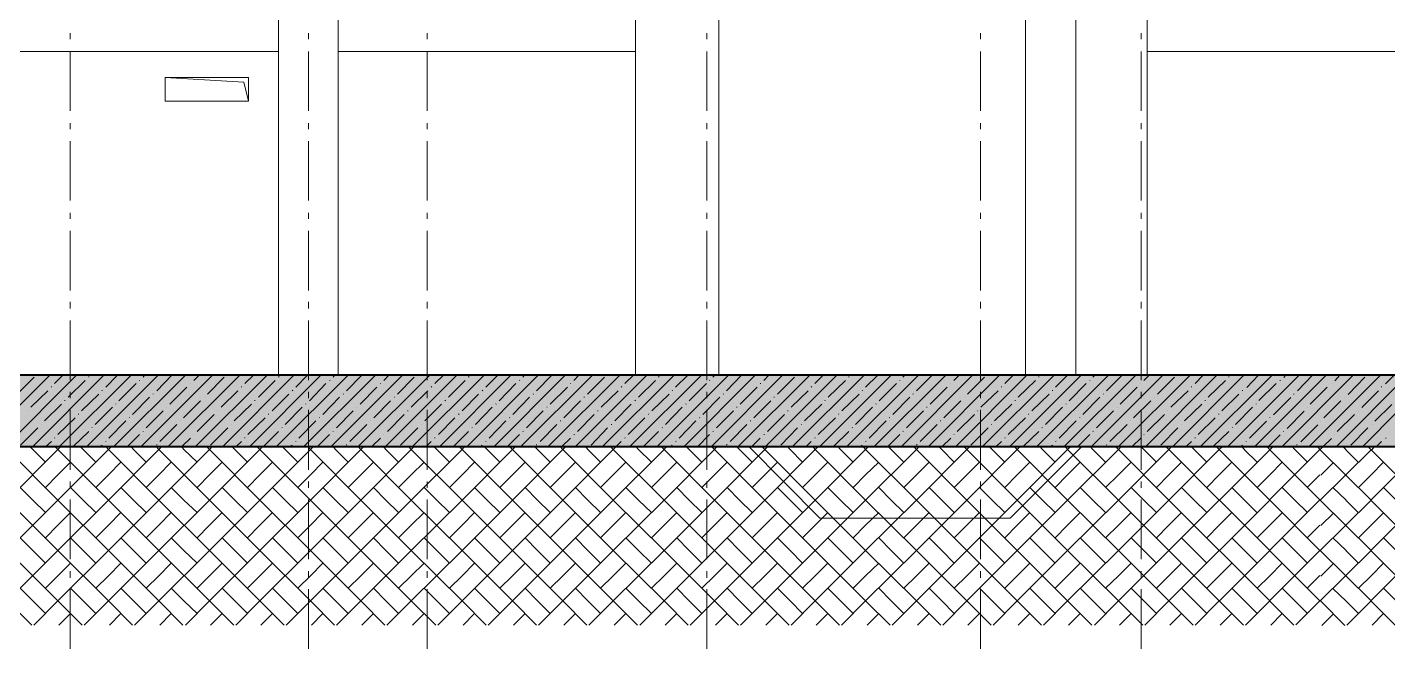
# Model space of a CAD drawing. Header units: millimetres. Extents: x -135211 to 49383, y -8033 to 228499.
# Drawn here: x -74508 to -63077, y 42859 to 48078 of the extents above; entities that cross this region are included whole.
import ezdxf

# ---------------------------------------------------------------- set-up
doc = ezdxf.new("R2010")
doc.units = ezdxf.units.MM
doc.layers.add('PDF _Геометрия', color=7, linetype='Continuous', true_color=0x1d1d1d)
doc.layers.add('PDF _Сплошная заливка', color=7, linetype='Continuous', true_color=0xffffff)

msp = doc.modelspace()

# ---------------------------------------------------------------- hatches: boundary and pattern name
at = {"layer": 'PDF _Сплошная заливка', "transparency": 33554559}
h = msp.add_hatch(color=256, dxfattribs=at)
h.paths.add_polyline_path([(-99774.8, 44556.2), (-99774.8, 45156.6), (-104045.4, 45156.6), (-104045.4, 44556.2)])
h.paths.add_polyline_path([(646.3, 44556.2), (646.3, 45156.6), (-26352.2, 45156.6), (-26352.2, 44556.2)])
h.paths.add_polyline_path([(-26398.8, 44556.2), (-26398.8, 45156.6), (-50899.8, 45156.6), (-50899.8, 44556.2)])
h.paths.add_polyline_path([(-50950.6, 44556.2), (-50950.6, 45156.6), (-98974.8, 45156.6), (-98974.8, 44556.2)])

# ---------------------------------------------------------------- linework, layer by layer
at = {"layer": 'PDF _Геометрия', "color": 7, "lineweight": 40}
for points in [[(-98975, 44556.3), (-50951, 44556.3), (-50951, 45157.5), (-50951, 48285.7), (-50951, 48526.9), (-50951, 53356.8), (-50951, 53593.9), (-77399.3, 53593.9)], [(-65293.5, 48284.3), (-51196.7, 48284.3), (-51196.7, 45155.9), (-77396.4, 45155.9)]]:
    msp.add_lwpolyline(points, dxfattribs=at)
at = {"layer": 'PDF _Геометрия', "color": 7, "lineweight": 9}
for points in [[(-77398.8, 47633.6), (-77398.8, 48285.5), (-77398.8, 45157.3), (-72395.3, 45157.3), (-72395.3, 47515.1)], [(-71895.8, 48285.5), (-71895.8, 45157.3), (-72395.3, 45157.3), (-72395.3, 48285.5)], [(-69398.3, 48285.5), (-69398.3, 45157.3)], [(-68098.8, 48285.5), (-68695.6, 48285.5), (-68695.6, 45157.3)], [(-66121.9, 45157.3), (-65698.6, 45157.3), (-65097.5, 45157.3), (-65097.5, 48285.5), (-65097.5, 47874.9)], [(-65698.6, 45157.3), (-65698.6, 48285.5), (-66121.9, 48285.5)], [(-74147.8, 47976.5), (-74147.8, 48027.3)], [(-72145.6, 47976.5), (-72145.6, 48027.3)], [(-71146.6, 47976.5), (-71146.6, 48027.3)], [(-68797.2, 47976.5), (-68797.2, 48027.3)], [(-66498.7, 47976.5), (-66498.7, 48027.3)], [(-65148.3, 47976.5), (-65148.3, 48027.3)], [(-72395.3, 47874.9), (-77398.8, 47874.9)], [(-74147.8, 47375.4), (-74147.8, 47874.9)], [(-72145.6, 47375.4), (-72145.6, 47874.9)], [(-71146.6, 47375.4), (-71146.6, 47874.9)], [(-68797.2, 47375.4), (-68797.2, 47874.9)], [(-66498.7, 47375.4), (-66498.7, 47874.9)], [(-65148.3, 47375.4), (-65148.3, 47874.9)], [(-65094.9, 45156.1), (-62445, 45156.1), (-62445, 47873.9), (-65094.9, 47873.9)], [(-72649.3, 47455.8), (-72687.4, 47616.7), (-73347.8, 47654.8)], [(-74147.8, 47223), (-74147.8, 47273.8)], [(-72145.6, 47223), (-72145.6, 47273.8)], [(-71146.6, 47223), (-71146.6, 47273.8)], [(-68797.2, 47223), (-68797.2, 47273.8)], [(-66498.7, 47223), (-66498.7, 47273.8)], [(-65148.3, 47223), (-65148.3, 47273.8)], [(-74147.8, 46621.9), (-74147.8, 47121.4)], [(-72145.6, 46621.9), (-72145.6, 47121.4)], [(-71146.6, 46621.9), (-71146.6, 47121.4)], [(-68797.2, 46621.9), (-68797.2, 47121.4)], [(-66498.7, 46621.9), (-66498.7, 47121.4)], [(-65148.3, 46621.9), (-65148.3, 47121.4)], [(-74147.8, 46469.5), (-74147.8, 46520.3)], [(-72145.6, 46469.5), (-72145.6, 46520.3)], [(-71146.6, 46469.5), (-71146.6, 46520.3)], [(-68797.2, 46469.5), (-68797.2, 46520.3)], [(-66498.7, 46469.5), (-66498.7, 46520.3)], [(-65148.3, 46469.5), (-65148.3, 46520.3)], [(-74147.8, 45868.4), (-74147.8, 46367.9)], [(-72145.6, 45868.4), (-72145.6, 46367.9)], [(-71146.6, 45868.4), (-71146.6, 46367.9)], [(-68797.2, 45868.4), (-68797.2, 46367.9)], [(-66498.7, 45868.4), (-66498.7, 46367.9)], [(-65148.3, 45868.4), (-65148.3, 46367.9)], [(-74147.8, 45716), (-74147.8, 45771.1)], [(-72145.6, 45716), (-72145.6, 45771.1)], [(-71146.6, 45716), (-71146.6, 45771.1)], [(-68797.2, 45716), (-68797.2, 45771.1)], [(-66498.7, 45716), (-66498.7, 45771.1)], [(-65148.3, 45716), (-65148.3, 45771.1)], [(-74147.8, 45114.9), (-74147.8, 45614.5)], [(-72145.6, 45114.9), (-72145.6, 45614.5)], [(-71146.6, 45114.9), (-71146.6, 45614.5)], [(-68797.2, 45114.9), (-68797.2, 45614.5)], [(-66498.7, 45114.9), (-66498.7, 45614.5)], [(-65148.3, 45114.9), (-65148.3, 45614.5)], [(251.1, 45156.7), (640.3, 45156.7), (640.3, 44555.6), (-97975.2, 44555.6)], [(-74147.8, 44962.6), (-74147.8, 45017.6)], [(-72145.6, 44962.6), (-72145.6, 45017.6)], [(-71146.6, 44962.6), (-71146.6, 45017.6)], [(-68797.2, 44962.6), (-68797.2, 45017.6)], [(-66498.7, 44962.6), (-66498.7, 45017.6)], [(-65148.3, 44962.6), (-65148.3, 45017.6)], [(-74147.8, 44361.5), (-74147.8, 44865.2)], [(-72145.6, 44361.5), (-72145.6, 44865.2)], [(-71146.6, 44361.5), (-71146.6, 44865.2)], [(-68797.2, 44361.5), (-68797.2, 44865.2)], [(-66498.7, 44361.5), (-66498.7, 44865.2)], [(-65148.3, 44361.5), (-65148.3, 44865.2)], [(-74147.8, 44209.1), (-74147.8, 44264.1)], [(-72145.6, 44209.1), (-72145.6, 44264.1)], [(-71146.6, 44209.1), (-71146.6, 44264.1)], [(-68797.2, 44209.1), (-68797.2, 44264.1)], [(-66498.7, 44209.1), (-66498.7, 44264.1)], [(-65148.3, 44209.1), (-65148.3, 44264.1)], [(-74147.8, 43612.2), (-74147.8, 44111.7)], [(-72145.6, 43612.2), (-72145.6, 44111.7)], [(-71146.6, 43612.2), (-71146.6, 44111.7)], [(-68797.2, 43612.2), (-68797.2, 44111.7)], [(-66498.7, 43612.2), (-66498.7, 44111.7)], [(-65148.3, 43612.2), (-65148.3, 44111.7)], [(-74147.8, 43455.6), (-74147.8, 43510.6)], [(-72145.6, 43455.6), (-72145.6, 43510.6)], [(-71146.6, 43455.6), (-71146.6, 43510.6)], [(-68797.2, 43455.6), (-68797.2, 43510.6)], [(-66498.7, 43455.6), (-66498.7, 43510.6)], [(-65148.3, 43455.6), (-65148.3, 43510.6)], [(-74147.8, 42858.7), (-74147.8, 43358.2)], [(-72145.6, 42858.7), (-72145.6, 43358.2)], [(-71146.6, 42858.7), (-71146.6, 43358.2)], [(-68797.2, 42858.7), (-68797.2, 43358.2)], [(-66498.7, 42858.7), (-66498.7, 43358.2)], [(-65148.3, 42858.7), (-65148.3, 43358.2)]]:
    msp.add_lwpolyline(points, dxfattribs=at)
for points in [[(-77398.8, 47874.9), (-72395.3, 47874.9), (-72395.3, 48285.5), (-77398.8, 48285.5)], [(-71895.8, 47874.9), (-69398.3, 47874.9), (-69398.3, 48285.5), (-71895.8, 48285.5)], [(-68695.6, 45157.3), (-66121.9, 45157.3), (-66121.9, 48285.5), (-68695.6, 48285.5)], [(-71895.8, 45157.3), (-69398.3, 45157.3), (-69398.3, 47874.9), (-71895.8, 47874.9)], [(-73347.8, 47455.8), (-73347.8, 47654.8), (-72649.3, 47654.8), (-72649.3, 47455.8)], [(-73347.8, 47654.8), (-73347.8, 47455.8), (-72649.3, 47455.8), (-72649.3, 47654.8)], [(-67849, 43955.1), (-68445.9, 44556.2), (-65647.8, 44556.2), (-66248.9, 43955.1)]]:
    msp.add_lwpolyline(points, close=True, dxfattribs=at)
at = {"layer": 'PDF _Геометрия', "lineweight": 9}
for points in [[(-74918.3, 44556.2), (-74317.2, 45157.3)], [(-74689.7, 44556.2), (-74092.8, 45157.3)], [(-74461.1, 44556.2), (-73864.2, 45157.3)], [(-74279.1, 45085.3), (-74207.1, 45157.3)], [(-74236.7, 44556.2), (-73635.6, 45157.3)], [(-74008.1, 44556.2), (-73407.1, 45157.3)], [(-73847.3, 45055.7), (-73749.9, 45157.3)], [(-73779.6, 44556.2), (-73178.5, 45157.3)], [(-73551, 44556.2), (-72949.9, 45157.3)], [(-73534, 45140.3), (-73521.3, 45157.3)], [(-73419.8, 45026.1), (-73292.8, 45157.3)], [(-73322.4, 44556.2), (-72721.3, 45157.3)], [(-73106.5, 45110.7), (-73064.2, 45157.3)], [(-73093.8, 44556.2), (-72492.7, 45157.3)], [(-72865.2, 44556.2), (-72268.4, 45157.3)], [(-72679, 45085.3), (-72607, 45157.3)], [(-72636.6, 44556.2), (-72039.8, 45157.3)], [(-72412.3, 44556.2), (-71811.2, 45157.3)], [(-72251.4, 45055.7), (-72154.1, 45157.3)], [(-72183.7, 44556.2), (-71582.6, 45157.3)], [(-71955.1, 44556.2), (-71354, 45157.3)], [(-71938.2, 45140.3), (-71925.5, 45157.3)], [(-71823.9, 45026.1), (-71696.9, 45157.3)], [(-71726.5, 44556.2), (-71125.4, 45157.3)], [(-71510.6, 45110.7), (-71468.3, 45157.3)], [(-71497.9, 44556.2), (-70896.8, 45157.3)], [(-71269.4, 44556.2), (-70668.3, 45157.3)], [(-71083.1, 45085.3), (-71011.1, 45157.3)], [(-71040.8, 44556.2), (-70443.9, 45157.3)], [(-70812.2, 44556.2), (-70215.3, 45157.3)], [(-70655.6, 45055.7), (-70554, 45157.3)], [(-70583.6, 44556.2), (-69986.7, 45157.3)], [(-70359.2, 44556.2), (-69758.1, 45157.3)], [(-70342.3, 45140.3), (-70329.6, 45157.3)], [(-70228, 45026.1), (-70101, 45157.3)], [(-70130.7, 44556.2), (-69529.6, 45157.3)], [(-69914.8, 45110.7), (-69872.4, 45157.3)], [(-69902.1, 44556.2), (-69301, 45157.3)], [(-69673.5, 44556.2), (-69072.4, 45157.3)], [(-69487.2, 45085.3), (-69415.3, 45157.3)], [(-69444.9, 44556.2), (-68843.8, 45157.3)], [(-69216.3, 44556.2), (-68615.2, 45157.3)], [(-69059.7, 45055.7), (-68958.1, 45157.3)], [(-68987.7, 44556.2), (-68390.9, 45157.3)], [(-68759.1, 44556.2), (-68162.3, 45157.3)], [(-68746.4, 45140.3), (-68729.5, 45157.3)], [(-68632.1, 45026.1), (-68505.2, 45157.3)], [(-68534.8, 44556.2), (-67933.7, 45157.3)], [(-68318.9, 45110.7), (-68276.6, 45157.3)], [(-68306.2, 44556.2), (-67705.1, 45157.3)], [(-68077.6, 44556.2), (-67476.5, 45157.3)], [(-67891.4, 45085.3), (-67819.4, 45157.3)], [(-67849, 44556.2), (-67247.9, 45157.3)], [(-67620.4, 44556.2), (-67019.4, 45157.3)], [(-67463.8, 45055.7), (-67362.2, 45157.3)], [(-67391.9, 44556.2), (-66790.8, 45157.3)], [(-67163.3, 44556.2), (-66566.4, 45157.3)], [(-67150.6, 45140.3), (-67133.6, 45157.3)], [(-67036.3, 45026.1), (-66905.1, 45157.3)], [(-66934.7, 44556.2), (-66337.8, 45157.3)], [(-66723, 45110.7), (-66676.5, 45157.3)], [(-66706.1, 44556.2), (-66109.2, 45157.3)], [(-66481.8, 44556.2), (-65880.7, 45157.3)], [(-66295.5, 45085.3), (-66223.5, 45157.3)], [(-66253.2, 44556.2), (-65652.1, 45157.3)], [(-66024.6, 44556.2), (-65423.5, 45157.3)], [(-65868, 45055.7), (-65766.4, 45157.3)], [(-65796, 44556.2), (-65194.9, 45157.3)], [(-65567.4, 44556.2), (-64966.3, 45157.3)], [(-65554.7, 45140.3), (-65537.8, 45157.3)], [(-65440.4, 45026.1), (-65309.2, 45157.3)], [(-65338.8, 44556.2), (-64737.7, 45157.3)], [(-65127.2, 45110.7), (-65080.6, 45157.3)], [(-65110.2, 44556.2), (-64513.4, 45157.3)], [(-64881.7, 44556.2), (-64284.8, 45157.3)], [(-64695.4, 45085.3), (-64627.7, 45157.3)], [(-64651.9, 44553.7), (-64050.7, 45154.8)], [(-64423.6, 44553.9), (-63822.5, 45155)], [(-64262.1, 45053.1), (-64164.7, 45154.7)], [(-64195.7, 44554.1), (-63594.4, 45155.2)], [(-63967.4, 44554.3), (-63366.3, 45155.4)], [(-63949.3, 45138), (-63936.6, 45154.9)], [(-63835.5, 45023.9), (-63708.5, 45155.1)], [(-63739.1, 44554.5), (-63138.2, 45155.6)], [(-63522.7, 45108.8), (-63480.3, 45155.3)], [(-63511.2, 44554.7), (-62910, 45155.9)], [(-63287.7, 44557), (-62690.7, 45158)], [(-63096, 45083.8), (-63024.1, 45155.8)], [(-74592.3, 44996.4), (-74448.4, 45140.3)], [(-74304.5, 45055.7), (-74304.5, 45059.9)], [(-74164.8, 44971), (-74020.8, 45110.7)], [(-73991.2, 45140.3), (-73991.2, 45144.6)], [(-73737.2, 44941.4), (-73593.3, 45085.3)], [(-73563.7, 45110.7), (-73563.7, 45114.9)], [(-73309.7, 44911.8), (-73165.8, 45055.7)], [(-73136.1, 45085.3), (-73136.1, 45085.3)], [(-72992.2, 44996.4), (-72852.5, 45140.3)], [(-72708.6, 45055.7), (-72708.6, 45059.9)], [(-72564.7, 44971), (-72425, 45110.7)], [(-72395.3, 45140.3), (-72391.1, 45144.6)], [(-72137.1, 44941.4), (-71997.4, 45085.3)], [(-71967.8, 45110.7), (-71963.6, 45114.9)], [(-71709.6, 44911.8), (-71569.9, 45055.7)], [(-71540.3, 45085.3), (-71536, 45085.3)], [(-71396.3, 44996.4), (-71256.7, 45140.3)], [(-71112.7, 45055.7), (-71108.5, 45059.9)], [(-70968.8, 44971), (-70829.1, 45110.7)], [(-70799.5, 45140.3), (-70795.2, 45144.6)], [(-70541.3, 44941.4), (-70401.6, 45085.3)], [(-70371.9, 45110.7), (-70367.7, 45114.9)], [(-70113.7, 44911.8), (-69969.8, 45055.7)], [(-69944.4, 45085.3), (-69940.2, 45085.3)], [(-69800.5, 44996.4), (-69656.6, 45140.3)], [(-69516.9, 45055.7), (-69512.6, 45059.9)], [(-69372.9, 44971), (-69229, 45110.7)], [(-69203.6, 45140.3), (-69199.4, 45144.6)], [(-68945.4, 44941.4), (-68801.5, 45085.3)], [(-68776.1, 45110.7), (-68771.8, 45114.9)], [(-68517.9, 44911.8), (-68373.9, 45055.7)], [(-68348.5, 45085.3), (-68344.3, 45085.3)], [(-68204.6, 44996.4), (-68060.7, 45140.3)], [(-67921, 45055.7), (-67916.8, 45059.9)], [(-67777.1, 44971), (-67633.1, 45110.7)], [(-67603.5, 45140.3), (-67603.5, 45144.6)], [(-67349.5, 44941.4), (-67205.6, 45085.3)], [(-67176, 45110.7), (-67176, 45114.9)], [(-66922, 44911.8), (-66778.1, 45055.7)], [(-66748.4, 45085.3), (-66748.4, 45085.3)], [(-66608.7, 44996.4), (-66464.8, 45140.3)], [(-66320.9, 45055.7), (-66320.9, 45059.9)], [(-66181.2, 44971), (-66037.3, 45110.7)], [(-66007.6, 45140.3), (-66007.6, 45144.6)], [(-65753.7, 44941.4), (-65609.7, 45085.3)], [(-65580.1, 45110.7), (-65580.1, 45114.9)], [(-65326.1, 44911.8), (-65182.2, 45055.7)], [(-65152.6, 45085.3), (-65152.6, 45085.3)], [(-65012.9, 44996.4), (-64869, 45140.3)], [(-64725, 45055.7), (-64725, 45059.9)], [(-64585.3, 44971), (-64441.4, 45110.7)], [(-64411.8, 45140.3), (-64411.8, 45144.6)], [(-64159.5, 44942.2), (-64015.6, 45086.1)], [(-63980.5, 45109.1), (-63980.5, 45113.3)], [(-63729.6, 44911.4), (-63585.6, 45055.4)], [(-63550.5, 45082.6), (-63550.5, 45082.6)], [(-63409.6, 44995), (-63269.8, 45138.9)], [(-63129.4, 45055.8), (-63129.4, 45060)], [(-74478, 44886.4), (-74334.1, 45026.1)], [(-74190.2, 44941.4), (-74190.2, 44945.6)], [(-74050.5, 44856.7), (-73906.6, 44996.4)], [(-73876.9, 45026.1), (-73876.9, 45030.3)], [(-73622.9, 44827.1), (-73479, 44971)], [(-73449.4, 44996.4), (-73449.4, 45000.7)], [(-73195.4, 44797.5), (-73051.5, 44941.4)], [(-73021.8, 44971), (-73021.8, 44971)], [(-72877.9, 44886.4), (-72738.2, 45026.1)], [(-72594.3, 44941.4), (-72594.3, 44945.6)], [(-72450.4, 44856.7), (-72310.7, 44996.4)], [(-72281.1, 45026.1), (-72276.8, 45030.3)], [(-72022.8, 44827.1), (-71883.1, 44971)], [(-71853.5, 44996.4), (-71849.3, 45000.7)], [(-71595.3, 44797.5), (-71455.6, 44941.4)], [(-71426, 44971), (-71421.7, 44971)], [(-71282.1, 44886.4), (-71142.4, 45026.1)], [(-70998.4, 44941.4), (-70994.2, 44945.6)], [(-70854.5, 44856.7), (-70714.8, 44996.4)], [(-70685.2, 45026.1), (-70681, 45030.3)], [(-70427, 44827.1), (-70287.3, 44971)], [(-70257.6, 44996.4), (-70253.4, 45000.7)], [(-69999.4, 44797.5), (-69859.7, 44941.4)], [(-69830.1, 44971), (-69825.9, 44971)], [(-69686.2, 44886.4), (-69542.3, 45026.1)], [(-69402.6, 44941.4), (-69398.3, 44945.6)], [(-69258.6, 44856.7), (-69114.7, 44996.4)], [(-69089.3, 45026.1), (-69085.1, 45030.3)], [(-68831.1, 44827.1), (-68687.2, 44971)], [(-68661.8, 44996.4), (-68657.5, 45000.7)], [(-68403.6, 44797.5), (-68259.6, 44941.4)], [(-68234.2, 44971), (-68230, 44971)], [(-68090.3, 44886.4), (-67946.4, 45026.1)], [(-67806.7, 44941.4), (-67802.5, 44945.6)], [(-67662.8, 44856.7), (-67518.9, 44996.4)], [(-67493.5, 45026.1), (-67489.2, 45030.3)], [(-67235.2, 44827.1), (-67091.3, 44971)], [(-67065.9, 44996.4), (-67061.7, 45000.7)], [(-66807.7, 44797.5), (-66663.8, 44941.4)], [(-66634.1, 44971), (-66634.1, 44971)], [(-66494.4, 44886.4), (-66350.5, 45026.1)], [(-66206.6, 44941.4), (-66206.6, 44945.6)], [(-66066.9, 44856.7), (-65923, 44996.4)], [(-65893.4, 45026.1), (-65893.4, 45030.3)], [(-65639.4, 44827.1), (-65495.4, 44971)], [(-65465.8, 44996.4), (-65465.8, 45000.7)], [(-65211.8, 44797.5), (-65067.9, 44941.4)], [(-65038.3, 44971), (-65038.3, 44971)], [(-64898.6, 44886.4), (-64754.7, 45026.1)], [(-64610.7, 44941.4), (-64610.7, 44945.6)], [(-64471, 44856.7), (-64327.1, 44996.4)], [(-64297.5, 45026.1), (-64297.5, 45030.3)], [(-64036.5, 44824), (-63892.7, 44967.9)], [(-63866.4, 44994.8), (-63866.4, 44999.1)], [(-63615.3, 44797.3), (-63471.6, 44941.2)], [(-63436.5, 44968.4), (-63436.5, 44968.4)], [(-63295.4, 44885), (-63155.7, 45024.7)], [(-74503.4, 44856.7), (-74503.4, 44856.7)], [(-74363.7, 44772.1), (-74219.8, 44911.8)], [(-74075.9, 44827.1), (-74075.9, 44831.3)], [(-73936.2, 44742.4), (-73792.3, 44886.4)], [(-73762.6, 44911.8), (-73762.6, 44916)], [(-73508.6, 44712.8), (-73364.7, 44856.7)], [(-73335.1, 44886.4), (-73335.1, 44886.4)], [(-73081.1, 44683.2), (-72937.2, 44827.1)], [(-72907.6, 44856.7), (-72907.6, 44856.7)], [(-72767.9, 44772.1), (-72623.9, 44911.8)], [(-72480, 44827.1), (-72480, 44831.3)], [(-72340.3, 44742.4), (-72196.4, 44886.4)], [(-72166.8, 44911.8), (-72166.8, 44916)], [(-71908.5, 44712.8), (-71768.9, 44856.7)], [(-71739.2, 44886.4), (-71739.2, 44886.4)], [(-71481, 44683.2), (-71341.3, 44827.1)], [(-71311.7, 44856.7), (-71307.5, 44856.7)], [(-71167.8, 44772.1), (-71028.1, 44911.8)], [(-70884.1, 44827.1), (-70879.9, 44831.3)], [(-70740.2, 44742.4), (-70600.5, 44886.4)], [(-70570.9, 44911.8), (-70566.7, 44916)], [(-70312.7, 44712.8), (-70173, 44856.7)], [(-70143.4, 44886.4), (-70139.1, 44886.4)], [(-69885.1, 44683.2), (-69745.4, 44827.1)], [(-69715.8, 44856.7), (-69711.6, 44856.7)], [(-69571.9, 44772.1), (-69432.2, 44911.8)], [(-69288.3, 44827.1), (-69284, 44831.3)], [(-69144.4, 44742.4), (-69004.7, 44886.4)], [(-68975, 44911.8), (-68970.8, 44916)], [(-68716.8, 44712.8), (-68572.9, 44856.7)], [(-68547.5, 44886.4), (-68543.3, 44886.4)], [(-68289.3, 44683.2), (-68145.3, 44827.1)], [(-68119.9, 44856.7), (-68115.7, 44856.7)], [(-67976, 44772.1), (-67832.1, 44911.8)], [(-67692.4, 44827.1), (-67688.2, 44831.3)], [(-67548.5, 44742.4), (-67404.6, 44886.4)], [(-67379.2, 44911.8), (-67374.9, 44916)], [(-67120.9, 44712.8), (-66977, 44856.7)], [(-66951.6, 44886.4), (-66947.4, 44886.4)], [(-66693.4, 44683.2), (-66549.5, 44827.1)], [(-66524.1, 44856.7), (-66519.8, 44856.7)], [(-66380.2, 44772.1), (-66236.2, 44911.8)], [(-66096.5, 44827.1), (-66092.3, 44831.3)], [(-65952.6, 44742.4), (-65808.7, 44886.4)], [(-65779.1, 44911.8), (-65779.1, 44916)], [(-65525.1, 44712.8), (-65381.2, 44856.7)], [(-65351.5, 44886.4), (-65351.5, 44886.4)], [(-65097.5, 44683.2), (-64953.6, 44827.1)], [(-64924, 44856.7), (-64924, 44856.7)], [(-64784.3, 44772.1), (-64640.4, 44911.8)], [(-64496.4, 44827.1), (-64496.4, 44831.3)], [(-64356.7, 44742.4), (-64212.8, 44886.4)], [(-64182.3, 44911.4), (-64182.3, 44915.6)], [(-63922.6, 44709.8), (-63778.7, 44853.8)], [(-63752.3, 44884.9), (-63752.3, 44884.9)], [(-63501.5, 44683.1), (-63357.5, 44827)], [(-63322.4, 44854.2), (-63322.4, 44854.2)], [(-63185.4, 44770.8), (-63041.6, 44910.5)], [(-74562.7, 44568.9), (-74418.8, 44712.8)], [(-74389.1, 44742.4), (-74389.1, 44742.4)], [(-74249.4, 44657.8), (-74105.5, 44797.5)], [(-73961.6, 44712.8), (-73961.6, 44717)], [(-73821.9, 44628.1), (-73678, 44772.1)], [(-73648.3, 44797.5), (-73648.3, 44801.7)], [(-73394.4, 44598.5), (-73250.4, 44742.4)], [(-73220.8, 44772.1), (-73220.8, 44772.1)], [(-72966.8, 44568.9), (-72822.9, 44712.8)], [(-72793.3, 44742.4), (-72793.3, 44742.4)], [(-72653.6, 44657.8), (-72509.6, 44797.5)], [(-72365.7, 44712.8), (-72365.7, 44717)], [(-72226, 44628.1), (-72082.1, 44772.1)], [(-72052.5, 44797.5), (-72052.5, 44801.7)], [(-71798.5, 44598.5), (-71654.6, 44742.4)], [(-71624.9, 44772.1), (-71624.9, 44772.1)], [(-71370.9, 44568.9), (-71227, 44712.8)], [(-71197.4, 44742.4), (-71197.4, 44742.4)], [(-71053.5, 44657.8), (-70913.8, 44797.5)], [(-70769.9, 44712.8), (-70769.9, 44717)], [(-70625.9, 44628.1), (-70486.2, 44772.1)], [(-70456.6, 44797.5), (-70452.4, 44801.7)], [(-70198.4, 44598.5), (-70058.7, 44742.4)], [(-70029.1, 44772.1), (-70024.8, 44772.1)], [(-69770.8, 44568.9), (-69631.2, 44712.8)], [(-69601.5, 44742.4), (-69597.3, 44742.4)], [(-69457.6, 44657.8), (-69317.9, 44797.5)], [(-69174, 44712.8), (-69169.7, 44717)], [(-69030.1, 44628.1), (-68890.4, 44772.1)], [(-68860.7, 44797.5), (-68856.5, 44801.7)], [(-68602.5, 44598.5), (-68462.8, 44742.4)], [(-68433.2, 44772.1), (-68429, 44772.1)], [(-68175, 44568.9), (-68035.3, 44712.8)], [(-68005.7, 44742.4), (-68001.4, 44742.4)], [(-67861.7, 44657.8), (-67717.8, 44797.5)], [(-67578.1, 44712.8), (-67573.9, 44717)], [(-67434.2, 44628.1), (-67290.3, 44772.1)], [(-67264.9, 44797.5), (-67260.6, 44801.7)], [(-67006.7, 44598.5), (-66862.7, 44742.4)], [(-66837.3, 44772.1), (-66833.1, 44772.1)], [(-66579.1, 44568.9), (-66435.2, 44712.8)], [(-66409.8, 44742.4), (-66405.6, 44742.4)], [(-66265.9, 44657.8), (-66121.9, 44797.5)], [(-65982.2, 44712.8), (-65978, 44717)], [(-65838.3, 44628.1), (-65694.4, 44772.1)], [(-65664.8, 44797.5), (-65664.8, 44801.7)], [(-65410.8, 44598.5), (-65266.9, 44742.4)], [(-65237.2, 44772.1), (-65237.2, 44772.1)], [(-64983.2, 44568.9), (-64839.3, 44712.8)], [(-64809.7, 44742.4), (-64809.7, 44742.4)], [(-64670, 44657.8), (-64526.1, 44797.5)], [(-64382.1, 44712.8), (-64382.1, 44717)], [(-64238.3, 44626.3), (-64094.5, 44770.3)], [(-64068.2, 44797.2), (-64068.2, 44801.4)], [(-63808.4, 44595.6), (-63664.6, 44739.6)], [(-63638.3, 44770.7), (-63638.3, 44770.7)], [(-63387.2, 44568.9), (-63243.4, 44712.8)], [(-63208.4, 44740), (-63208.4, 44740)], [(-74351, 44556.2), (-74304.5, 44598.5)], [(-74279.1, 44628.1), (-74274.8, 44632.4)], [(-74122.4, 44556.2), (-73991.2, 44683.2)], [(-73847.3, 44598.5), (-73847.3, 44602.7)], [(-73665.3, 44556.2), (-73563.7, 44657.8)], [(-73534, 44683.2), (-73534, 44687.4)], [(-73208.1, 44556.2), (-73136.1, 44628.1)], [(-73106.5, 44657.8), (-73106.5, 44657.8)], [(-72750.9, 44556.2), (-72708.6, 44598.5)], [(-72679, 44628.1), (-72679, 44632.4)], [(-72522.3, 44556.2), (-72395.3, 44683.2)], [(-72251.4, 44598.5), (-72251.4, 44602.7)], [(-72069.4, 44556.2), (-71967.8, 44657.8)], [(-71938.2, 44683.2), (-71938.2, 44687.4)], [(-71612.2, 44556.2), (-71540.3, 44628.1)], [(-71510.6, 44657.8), (-71510.6, 44657.8)], [(-71155.1, 44556.2), (-71112.7, 44598.5)], [(-71083.1, 44628.1), (-71083.1, 44632.4)], [(-70926.5, 44556.2), (-70799.5, 44683.2)], [(-70655.6, 44598.5), (-70655.6, 44602.7)], [(-70473.5, 44556.2), (-70371.9, 44657.8)], [(-70342.3, 44683.2), (-70338.1, 44687.4)], [(-70016.4, 44556.2), (-69944.4, 44628.1)], [(-69914.8, 44657.8), (-69910.5, 44657.8)], [(-69559.2, 44556.2), (-69516.9, 44598.5)], [(-69487.2, 44628.1), (-69483, 44632.4)], [(-69330.6, 44556.2), (-69203.6, 44683.2)], [(-69059.7, 44598.5), (-69055.5, 44602.7)], [(-68873.4, 44556.2), (-68776.1, 44657.8)], [(-68746.4, 44683.2), (-68742.2, 44687.4)], [(-68420.5, 44556.2), (-68348.5, 44628.1)], [(-68318.9, 44657.8), (-68314.7, 44657.8)], [(-67963.3, 44556.2), (-67921, 44598.5)], [(-67891.4, 44628.1), (-67887.1, 44632.4)], [(-67734.7, 44556.2), (-67603.5, 44683.2)], [(-67463.8, 44598.5), (-67459.6, 44602.7)], [(-67277.6, 44556.2), (-67176, 44657.8)], [(-67150.6, 44683.2), (-67146.3, 44687.4)], [(-66820.4, 44556.2), (-66748.4, 44628.1)], [(-66723, 44657.8), (-66718.8, 44657.8)], [(-66367.5, 44556.2), (-66320.9, 44598.5)], [(-66295.5, 44628.1), (-66291.3, 44632.4)], [(-66138.9, 44556.2), (-66007.6, 44683.2)], [(-65868, 44598.5), (-65863.7, 44602.7)], [(-65681.7, 44556.2), (-65580.1, 44657.8)], [(-65554.7, 44683.2), (-65550.5, 44687.4)], [(-65224.5, 44556.2), (-65152.6, 44628.1)], [(-65127.2, 44657.8), (-65122.9, 44657.8)], [(-64771.6, 44556.2), (-64725, 44598.5)], [(-64695.4, 44628.1), (-64695.4, 44632.4)], [(-64543, 44556.2), (-64411.8, 44683.2)], [(-64267.9, 44598.5), (-64267.9, 44602.7)], [(-64082, 44554.5), (-63980.5, 44656.1)], [(-63954.1, 44683), (-63954.1, 44687.2)], [(-63622.3, 44553.4), (-63550.5, 44625.4)], [(-63524.2, 44656.5), (-63524.2, 44656.5)], [(-63171.5, 44556.3), (-63129.4, 44598.6)], [(-63094.3, 44625.8), (-63094.3, 44630)], [(-73893.9, 44556.2), (-73876.9, 44568.9)], [(-73419.8, 44568.9), (-73419.8, 44573.1)], [(-72298, 44556.2), (-72281.1, 44568.9)], [(-71823.9, 44568.9), (-71823.9, 44573.1)], [(-70697.9, 44556.2), (-70685.2, 44568.9)], [(-70228, 44568.9), (-70228, 44573.1)], [(-69102, 44556.2), (-69089.3, 44568.9)], [(-68632.1, 44568.9), (-68627.9, 44573.1)], [(-67506.2, 44556.2), (-67493.5, 44568.9)], [(-67036.3, 44568.9), (-67032, 44573.1)], [(-65910.3, 44556.2), (-65893.4, 44568.9)], [(-65440.4, 44568.9), (-65436.2, 44573.1)], [(-64314.4, 44556.2), (-64297.5, 44568.9)], [(-63840.1, 44568.8), (-63840.1, 44573)]]:
    msp.add_lwpolyline(points, dxfattribs=at)
at = {"layer": 'PDF _Геометрия', "color": 28, "lineweight": 9, "true_color": 0x0e0e0e}
for points in [[(-74469.6, 43057.7), (-74672.7, 43260.9), (-75096, 43684.2), (-75523.6, 44107.5), (-75946.9, 44530.8), (-75972.3, 44556.2)], [(-75726.8, 43057.7), (-75523.6, 43260.9), (-75096, 43684.2), (-74672.7, 44107.5), (-74249.4, 44530.8), (-74224, 44556.2)], [(-74046.2, 43057.7), (-74249.4, 43260.9), (-74672.7, 43684.2), (-75096, 44107.5), (-75523.6, 44530.8), (-75544.8, 44556.2)], [(-75303.5, 43057.7), (-75096, 43260.9), (-74672.7, 43684.2), (-74249.4, 44107.5), (-73826.1, 44530.8), (-73800.7, 44556.2)], [(-73622.9, 43057.7), (-73826.1, 43260.9), (-74249.4, 43684.2), (-74672.7, 44107.5), (-75096, 44530.8), (-75121.4, 44556.2)], [(-74875.9, 43057.7), (-74672.7, 43260.9), (-74249.4, 43684.2), (-73826.1, 44107.5), (-73402.8, 44530.8), (-73377.4, 44556.2)], [(-73199.6, 43057.7), (-73402.8, 43260.9), (-73826.1, 43684.2), (-74249.4, 44107.5), (-74672.7, 44530.8), (-74698.1, 44556.2)], [(-74355.3, 44425), (-74461.1, 44530.8), (-74486.5, 44556.2)], [(-74452.6, 43057.7), (-74249.4, 43260.9), (-73826.1, 43684.2), (-73402.8, 44107.5), (-72975.3, 44530.8), (-72954.1, 44556.2)], [(-72772.1, 43057.7), (-72975.3, 43260.9), (-73402.8, 43684.2), (-73826.1, 44107.5), (-74249.4, 44530.8), (-74274.8, 44556.2)], [(-73932, 44425), (-74037.8, 44530.8), (-74063.2, 44556.2)], [(-74029.3, 43057.7), (-73826.1, 43260.9), (-73402.8, 43684.2), (-72975.3, 44107.5), (-72552, 44530.8), (-72530.8, 44556.2)], [(-72348.8, 43057.7), (-72552, 43260.9), (-72975.3, 43684.2), (-73402.8, 44107.5), (-73826.1, 44530.8), (-73847.3, 44556.2)], [(-73508.6, 44425), (-73614.5, 44530.8), (-73635.6, 44556.2)], [(-73606, 43057.7), (-73402.8, 43260.9), (-72975.3, 43684.2), (-72552, 44107.5), (-72128.7, 44530.8), (-72103.3, 44556.2)], [(-71925.5, 43057.7), (-72128.7, 43260.9), (-72552, 43684.2), (-72975.3, 44107.5), (-73402.8, 44530.8), (-73424, 44556.2)], [(-73081.1, 44425), (-73191.2, 44530.8), (-73212.3, 44556.2)], [(-73178.5, 43057.7), (-72975.3, 43260.9), (-72552, 43684.2), (-72128.7, 44107.5), (-71705.4, 44530.8), (-71680, 44556.2)], [(-71502.2, 43057.7), (-71705.4, 43260.9), (-72128.7, 43684.2), (-72552, 44107.5), (-72975.3, 44530.8), (-73000.7, 44556.2)], [(-72657.8, 44425), (-72763.6, 44530.8), (-72789, 44556.2)], [(-72755.2, 43057.7), (-72552, 43260.9), (-72128.7, 43684.2), (-71705.4, 44107.5), (-71282.1, 44530.8), (-71256.7, 44556.2)], [(-71074.6, 43057.7), (-71282.1, 43260.9), (-71705.4, 43684.2), (-72128.7, 44107.5), (-72552, 44530.8), (-72577.4, 44556.2)], [(-72234.5, 44425), (-72340.3, 44530.8), (-72365.7, 44556.2)], [(-72331.9, 43057.7), (-72128.7, 43260.9), (-71705.4, 43684.2), (-71282.1, 44107.5), (-70854.5, 44530.8), (-70833.3, 44556.2)], [(-70651.3, 43057.7), (-70854.5, 43260.9), (-71282.1, 43684.2), (-71705.4, 44107.5), (-72128.7, 44530.8), (-72154.1, 44556.2)], [(-71811.2, 44425), (-71917, 44530.8), (-71938.2, 44556.2)], [(-71908.5, 43057.7), (-71705.4, 43260.9), (-71282.1, 43684.2), (-70854.5, 44107.5), (-70431.2, 44530.8), (-70405.8, 44556.2)], [(-70228, 43057.7), (-70431.2, 43260.9), (-70854.5, 43684.2), (-71282.1, 44107.5), (-71705.4, 44530.8), (-71726.5, 44556.2)], [(-71387.9, 44425), (-71493.7, 44530.8), (-71514.9, 44556.2)], [(-71485.2, 43057.7), (-71282.1, 43260.9), (-70854.5, 43684.2), (-70431.2, 44107.5), (-70007.9, 44530.8), (-69982.5, 44556.2)], [(-69804.7, 43057.7), (-70007.9, 43260.9), (-70431.2, 43684.2), (-70854.5, 44107.5), (-71282.1, 44530.8), (-71303.2, 44556.2)], [(-70960.3, 44425), (-71066.2, 44530.8), (-71091.6, 44556.2)], [(-71057.7, 43057.7), (-70854.5, 43260.9), (-70431.2, 43684.2), (-70007.9, 44107.5), (-69584.6, 44530.8), (-69559.2, 44556.2)], [(-69381.4, 43057.7), (-69584.6, 43260.9), (-70007.9, 43684.2), (-70431.2, 44107.5), (-70854.5, 44530.8), (-70879.9, 44556.2)], [(-70537, 44425), (-70642.9, 44530.8), (-70668.3, 44556.2)], [(-70634.4, 43057.7), (-70431.2, 43260.9), (-70007.9, 43684.2), (-69584.6, 44107.5), (-69157.1, 44530.8), (-69135.9, 44556.2)], [(-68953.9, 43057.7), (-69157.1, 43260.9), (-69584.6, 43684.2), (-70007.9, 44107.5), (-70431.2, 44530.8), (-70456.6, 44556.2)], [(-70113.7, 44425), (-70219.6, 44530.8), (-70244.9, 44556.2)], [(-70211.1, 43057.7), (-70007.9, 43260.9), (-69584.6, 43684.2), (-69157.1, 44107.5), (-68733.7, 44530.8), (-68712.6, 44556.2)], [(-68530.6, 43057.7), (-68733.7, 43260.9), (-69157.1, 43684.2), (-69584.6, 44107.5), (-70007.9, 44530.8), (-70029.1, 44556.2)], [(-69690.4, 44425), (-69796.2, 44530.8), (-69817.4, 44556.2)], [(-69787.8, 43057.7), (-69584.6, 43260.9), (-69157.1, 43684.2), (-68733.7, 44107.5), (-68310.4, 44530.8), (-68285, 44556.2)], [(-68107.2, 43057.7), (-68310.4, 43260.9), (-68733.7, 43684.2), (-69157.1, 44107.5), (-69584.6, 44530.8), (-69605.8, 44556.2)], [(-69262.9, 44425), (-69372.9, 44530.8), (-69394.1, 44556.2)], [(-69360.2, 43057.7), (-69157.1, 43260.9), (-68733.7, 43684.2), (-68310.4, 44107.5), (-67887.1, 44530.8), (-67861.7, 44556.2)], [(-67683.9, 43057.7), (-67887.1, 43260.9), (-68310.4, 43684.2), (-68733.7, 44107.5), (-69157.1, 44530.8), (-69182.4, 44556.2)], [(-68839.6, 44425), (-68945.4, 44530.8), (-68970.8, 44556.2)], [(-68936.9, 43057.7), (-68733.7, 43260.9), (-68310.4, 43684.2), (-67887.1, 44107.5), (-67463.8, 44530.8), (-67438.4, 44556.2)], [(-67256.4, 43057.7), (-67463.8, 43260.9), (-67887.1, 43684.2), (-68310.4, 44107.5), (-68733.7, 44530.8), (-68759.1, 44556.2)], [(-68416.3, 44425), (-68522.1, 44530.8), (-68547.5, 44556.2)], [(-68513.6, 43057.7), (-68310.4, 43260.9), (-67887.1, 43684.2), (-67463.8, 44107.5), (-67036.3, 44530.8), (-67015.1, 44556.2)], [(-66833.1, 43057.7), (-67036.3, 43260.9), (-67463.8, 43684.2), (-67887.1, 44107.5), (-68310.4, 44530.8), (-68335.8, 44556.2)], [(-67993, 44425), (-68098.8, 44530.8), (-68119.9, 44556.2)], [(-68090.3, 43057.7), (-67887.1, 43260.9), (-67463.8, 43684.2), (-67036.3, 44107.5), (-66613, 44530.8), (-66587.6, 44556.2)], [(-66409.8, 43057.7), (-66613, 43260.9), (-67036.3, 43684.2), (-67463.8, 44107.5), (-67887.1, 44530.8), (-67908.3, 44556.2)], [(-67569.6, 44425), (-67675.5, 44530.8), (-67696.6, 44556.2)], [(-67667, 43057.7), (-67463.8, 43260.9), (-67036.3, 43684.2), (-66613, 44107.5), (-66189.7, 44530.8), (-66164.3, 44556.2)], [(-65986.5, 43057.7), (-66189.7, 43260.9), (-66613, 43684.2), (-67036.3, 44107.5), (-67463.8, 44530.8), (-67485, 44556.2)], [(-67142.1, 44425), (-67247.9, 44530.8), (-67273.3, 44556.2)], [(-67239.5, 43057.7), (-67036.3, 43260.9), (-66613, 43684.2), (-66189.7, 44107.5), (-65766.4, 44530.8), (-65741, 44556.2)], [(-65563.2, 43057.7), (-65766.4, 43260.9), (-66189.7, 43684.2), (-66613, 44107.5), (-67036.3, 44530.8), (-67061.7, 44556.2)], [(-66718.8, 44425), (-66824.6, 44530.8), (-66850, 44556.2)], [(-66816.2, 43057.7), (-66613, 43260.9), (-66189.7, 43684.2), (-65766.4, 44107.5), (-65338.8, 44530.8), (-65317.7, 44556.2)], [(-65135.6, 43057.7), (-65338.8, 43260.9), (-65766.4, 43684.2), (-66189.7, 44107.5), (-66613, 44530.8), (-66638.4, 44556.2)], [(-66295.5, 44425), (-66401.3, 44530.8), (-66426.7, 44556.2)], [(-66392.9, 43057.7), (-66189.7, 43260.9), (-65766.4, 43684.2), (-65338.8, 44107.5), (-64915.5, 44530.8), (-64894.3, 44556.2)], [(-64712.3, 43057.7), (-64915.5, 43260.9), (-65338.8, 43684.2), (-65766.4, 44107.5), (-66189.7, 44530.8), (-66215.1, 44556.2)], [(-65872.2, 44425), (-65978, 44530.8), (-65999.2, 44556.2)], [(-65969.5, 43057.7), (-65766.4, 43260.9), (-65338.8, 43684.2), (-64915.5, 44107.5), (-64492.2, 44530.8), (-64466.8, 44556.2)], [(-64289, 43057.7), (-64492.2, 43260.9), (-64915.5, 43684.2), (-65338.8, 44107.5), (-65766.4, 44530.8), (-65787.5, 44556.2)], [(-65448.9, 44425), (-65554.7, 44530.8), (-65575.9, 44556.2)], [(-65542, 43057.7), (-65338.8, 43260.9), (-64915.5, 43684.2), (-64492.2, 44107.5), (-64915.5, 44530.8), (-64940.9, 44556.2)], [(-65118.7, 43057.7), (-64915.5, 43260.9), (-64492.2, 43684.2), (-64915.5, 44107.5), (-65338.8, 44530.8), (-65364.2, 44556.2)], [(-65021.3, 44425), (-65127.2, 44530.8), (-65152.6, 44556.2)], [(-64598, 44425), (-64703.9, 44530.8), (-64729.3, 44556.2)], [(-64492.2, 44530.8), (-64517.6, 44556.2)], [(-64491.5, 43260.5), (-64068.2, 43683.8), (-64491.5, 44107.2), (-64068.2, 44530.5), (-64089.4, 44555.9)], [(-64271.4, 43057.3), (-64068.2, 43260.5), (-64491.5, 43683.8), (-64068.2, 44107.2), (-64491.5, 44530.5)], [(-64280.6, 44530.8), (-64306, 44556.2)], [(-64173.5, 44424.4), (-64279.4, 44530.2)], [(-64070.4, 43261.6), (-63647.1, 43684.9), (-64070.4, 44108.1), (-63647.1, 44531.4), (-63668.4, 44556.8)], [(-63850.2, 43058.4), (-63647.1, 43261.6), (-64070.4, 43684.9), (-63647.1, 44108.1), (-64070.4, 44531.4)], [(-64068.2, 44530.5), (-64068.2, 44530.5)], [(-64068.2, 44530.5), (-64068.2, 44530.5)], [(-64067.3, 44530.1), (-64041.9, 44555.4)], [(-63857.6, 44530.9), (-63878.9, 44556.3)], [(-63752.3, 44425.4), (-63858, 44531.2)], [(-63647.1, 44531.4), (-63647.1, 44531.4)], [(-63647.1, 44531.4), (-63647.1, 44531.4)], [(-63645.9, 44531), (-63620.7, 44556.4)], [(-63644.8, 43260.4), (-63217.1, 43683.7), (-63644.8, 44107), (-63217.1, 44530.4), (-63242.5, 44555.7)], [(-63420.2, 43057.2), (-63217.1, 43260.4), (-63644.8, 43683.7), (-63217.1, 44107), (-63644.8, 44530.4)], [(-63427.7, 44529.9), (-63453, 44555.3)], [(-63322.4, 44424.3), (-63428.3, 44530.1)], [(-63219.3, 43261.4), (-62796, 43684.7), (-63219.3, 44108), (-62796, 44531.3), (-62821.5, 44556.7)], [(-62999, 43058.3), (-62796, 43261.4), (-63219.3, 43684.7), (-62796, 44108), (-63219.3, 44531.3)], [(-63217.1, 44530.4), (-63217.1, 44530.4)], [(-63217.1, 44530.4), (-63217.1, 44530.4)], [(-63211.9, 44528), (-63190.8, 44553.4)], [(-74355.3, 44213.3), (-74249.4, 44319.1), (-74143.6, 44425)], [(-73932, 44213.3), (-73826.1, 44319.1), (-73720.3, 44425)], [(-73508.6, 44213.3), (-73402.8, 44319.1), (-73297, 44425)], [(-73081.1, 44213.3), (-72975.3, 44319.1), (-72869.5, 44425)], [(-72657.8, 44213.3), (-72552, 44319.1), (-72446.1, 44425)], [(-72234.5, 44213.3), (-72128.7, 44319.1), (-72022.8, 44425)], [(-71811.2, 44213.3), (-71705.4, 44319.1), (-71599.5, 44425)], [(-71387.9, 44213.3), (-71282.1, 44319.1), (-71172, 44425)], [(-70960.3, 44213.3), (-70854.5, 44319.1), (-70748.7, 44425)], [(-70537, 44213.3), (-70431.2, 44319.1), (-70325.4, 44425)], [(-70113.7, 44213.3), (-70007.9, 44319.1), (-69902.1, 44425)], [(-69690.4, 44213.3), (-69584.6, 44319.1), (-69478.8, 44425)], [(-69262.9, 44213.3), (-69157.1, 44319.1), (-69051.2, 44425)], [(-68839.6, 44213.3), (-68733.7, 44319.1), (-68627.9, 44425)], [(-68416.3, 44213.3), (-68310.4, 44319.1), (-68204.6, 44425)], [(-67993, 44213.3), (-67887.1, 44319.1), (-67781.3, 44425)], [(-67569.6, 44213.3), (-67463.8, 44319.1), (-67353.8, 44425)], [(-67142.1, 44213.3), (-67036.3, 44319.1), (-66930.5, 44425)], [(-66718.8, 44213.3), (-66613, 44319.1), (-66507.1, 44425)], [(-66295.5, 44213.3), (-66189.7, 44319.1), (-66083.8, 44425)], [(-65872.2, 44213.3), (-65766.4, 44319.1), (-65660.5, 44425)], [(-65448.9, 44213.3), (-65338.8, 44319.1), (-65233, 44425)], [(-65021.3, 44213.3), (-64915.5, 44319.1), (-64809.7, 44425)], [(-64598, 44213.3), (-64492.2, 44319.1), (-64386.4, 44425)], [(-64068.7, 44319.1), (-63962.9, 44424.9)], [(-63639, 44316), (-63533, 44421.9)], [(-63217.6, 44319), (-63111.8, 44424.8)], [(-64173.8, 44213), (-64068.2, 44318.8)], [(-63752.9, 44214), (-63647.1, 44319.8)], [(-63322.8, 44212.9), (-63217.1, 44318.7)], [(-74355.3, 44001.7), (-74461.1, 44107.5), (-74566.9, 44213.3)], [(-73932, 44001.7), (-74037.8, 44107.5), (-74143.6, 44213.3)], [(-73508.6, 44001.7), (-73614.5, 44107.5), (-73720.3, 44213.3)], [(-73081.1, 44001.7), (-73191.2, 44107.5), (-73297, 44213.3)], [(-72657.8, 44001.7), (-72763.6, 44107.5), (-72869.5, 44213.3)], [(-72234.5, 44001.7), (-72340.3, 44107.5), (-72446.1, 44213.3)], [(-71811.2, 44001.7), (-71917, 44107.5), (-72022.8, 44213.3)], [(-71387.9, 44001.7), (-71493.7, 44107.5), (-71599.5, 44213.3)], [(-70960.3, 44001.7), (-71066.2, 44107.5), (-71172, 44213.3)], [(-70537, 44001.7), (-70642.9, 44107.5), (-70748.7, 44213.3)], [(-70113.7, 44001.7), (-70219.6, 44107.5), (-70325.4, 44213.3)], [(-69690.4, 44001.7), (-69796.2, 44107.5), (-69902.1, 44213.3)], [(-69262.9, 44001.7), (-69372.9, 44107.5), (-69478.8, 44213.3)], [(-68839.6, 44001.7), (-68945.4, 44107.5), (-69051.2, 44213.3)], [(-68416.3, 44001.7), (-68522.1, 44107.5), (-68627.9, 44213.3)], [(-67993, 44001.7), (-68098.8, 44107.5), (-68204.6, 44213.3)], [(-67569.6, 44001.7), (-67675.5, 44107.5), (-67781.3, 44213.3)], [(-67142.1, 44001.7), (-67247.9, 44107.5), (-67353.8, 44213.3)], [(-66718.8, 44001.7), (-66824.6, 44107.5), (-66930.5, 44213.3)], [(-66295.5, 44001.7), (-66401.3, 44107.5), (-66507.1, 44213.3)], [(-65872.2, 44001.7), (-65978, 44107.5), (-66083.8, 44213.3)], [(-65448.9, 44001.7), (-65554.7, 44107.5), (-65660.5, 44213.3)], [(-65021.3, 44001.7), (-65127.2, 44107.5), (-65233, 44213.3)], [(-64598, 44001.7), (-64703.9, 44107.5), (-64809.7, 44213.3)], [(-64280.6, 44107.5), (-64386.4, 44213.3)], [(-63857.6, 44107.7), (-63963.6, 44213.5)], [(-63427.7, 44106.5), (-63537.7, 44212.4)], [(-63006.5, 44107.5), (-63112.5, 44213.4)], [(-64173.5, 44001.1), (-64279.4, 44106.9)], [(-64068.2, 44107.2), (-64068.2, 44107.2)], [(-64068.2, 44107.2), (-64068.2, 44107.2)], [(-63752.3, 44002.1), (-63858, 44107.9)], [(-63647.1, 44108.1), (-63647.1, 44108.1)], [(-63647.1, 44108.1), (-63647.1, 44108.1)], [(-63322.4, 44001), (-63428.3, 44106.8)], [(-63217.1, 44107), (-63217.1, 44107)], [(-63217.1, 44107), (-63217.1, 44107)], [(-74355.3, 43790), (-74249.4, 43895.8), (-74143.6, 44001.7)], [(-73932, 43790), (-73826.1, 43895.8), (-73720.3, 44001.7)], [(-73508.6, 43790), (-73402.8, 43895.8), (-73297, 44001.7)], [(-73081.1, 43790), (-72975.3, 43895.8), (-72869.5, 44001.7)], [(-72657.8, 43790), (-72552, 43895.8), (-72446.1, 44001.7)], [(-72234.5, 43790), (-72128.7, 43895.8), (-72022.8, 44001.7)], [(-71811.2, 43790), (-71705.4, 43895.8), (-71599.5, 44001.7)], [(-71387.9, 43790), (-71282.1, 43895.8), (-71172, 44001.7)], [(-70960.3, 43790), (-70854.5, 43895.8), (-70748.7, 44001.7)], [(-70537, 43790), (-70431.2, 43895.8), (-70325.4, 44001.7)], [(-70113.7, 43790), (-70007.9, 43895.8), (-69902.1, 44001.7)], [(-69690.4, 43790), (-69584.6, 43895.8), (-69478.8, 44001.7)], [(-69262.9, 43790), (-69157.1, 43895.8), (-69051.2, 44001.7)], [(-68839.6, 43790), (-68733.7, 43895.8), (-68627.9, 44001.7)], [(-68416.3, 43790), (-68310.4, 43895.8), (-68204.6, 44001.7)], [(-67993, 43790), (-67887.1, 43895.8), (-67781.3, 44001.7)], [(-67569.6, 43790), (-67463.8, 43895.8), (-67353.8, 44001.7)], [(-67142.1, 43790), (-67036.3, 43895.8), (-66930.5, 44001.7)], [(-66718.8, 43790), (-66613, 43895.8), (-66507.1, 44001.7)], [(-66295.5, 43790), (-66189.7, 43895.8), (-66083.8, 44001.7)], [(-65872.2, 43790), (-65766.4, 43895.8), (-65660.5, 44001.7)], [(-65448.9, 43790), (-65338.8, 43895.8), (-65233, 44001.7)], [(-65021.3, 43790), (-64915.5, 43895.8), (-64809.7, 44001.7)], [(-64598, 43790), (-64492.2, 43895.8), (-64386.4, 44001.7)], [(-64173.8, 43789.7), (-64068.2, 43895.5)], [(-64068.7, 43895.8), (-63962.9, 44001.6)], [(-63752.9, 43790.7), (-63647.1, 43896.5)], [(-63639, 43892.7), (-63533, 43998.5)], [(-63322.8, 43789.6), (-63217.1, 43895.4)], [(-63217.6, 43895.6), (-63111.8, 44001.5)], [(-74355.3, 43578.3), (-74461.1, 43684.2), (-74566.9, 43790)], [(-73932, 43578.3), (-74037.8, 43684.2), (-74143.6, 43790)], [(-73508.6, 43578.3), (-73614.5, 43684.2), (-73720.3, 43790)], [(-73081.1, 43578.3), (-73191.2, 43684.2), (-73297, 43790)], [(-72657.8, 43578.3), (-72763.6, 43684.2), (-72869.5, 43790)], [(-72234.5, 43578.3), (-72340.3, 43684.2), (-72446.1, 43790)], [(-71811.2, 43578.3), (-71917, 43684.2), (-72022.8, 43790)], [(-71387.9, 43578.3), (-71493.7, 43684.2), (-71599.5, 43790)], [(-70960.3, 43578.3), (-71066.2, 43684.2), (-71172, 43790)], [(-70537, 43578.3), (-70642.9, 43684.2), (-70748.7, 43790)], [(-70113.7, 43578.3), (-70219.6, 43684.2), (-70325.4, 43790)], [(-69690.4, 43578.3), (-69796.2, 43684.2), (-69902.1, 43790)], [(-69262.9, 43578.3), (-69372.9, 43684.2), (-69478.8, 43790)], [(-68839.6, 43578.3), (-68945.4, 43684.2), (-69051.2, 43790)], [(-68416.3, 43578.3), (-68522.1, 43684.2), (-68627.9, 43790)], [(-67993, 43578.3), (-68098.8, 43684.2), (-68204.6, 43790)], [(-67569.6, 43578.3), (-67675.5, 43684.2), (-67781.3, 43790)], [(-67142.1, 43578.3), (-67247.9, 43684.2), (-67353.8, 43790)], [(-66718.8, 43578.3), (-66824.6, 43684.2), (-66930.5, 43790)], [(-66295.5, 43578.3), (-66401.3, 43684.2), (-66507.1, 43790)], [(-65872.2, 43578.3), (-65978, 43684.2), (-66083.8, 43790)], [(-65448.9, 43578.3), (-65554.7, 43684.2), (-65660.5, 43790)], [(-65021.3, 43578.3), (-65127.2, 43684.2), (-65233, 43790)], [(-64598, 43578.3), (-64703.9, 43684.2), (-64809.7, 43790)], [(-64280.6, 43684.2), (-64386.4, 43790)], [(-63857.6, 43684.4), (-63963.6, 43790.2)], [(-63427.7, 43683.2), (-63537.7, 43789.1)], [(-63006.5, 43684.2), (-63112.5, 43790.1)], [(-64173.5, 43577.7), (-64279.4, 43683.6)], [(-64068.2, 43683.8), (-64068.2, 43683.8)], [(-64068.2, 43683.8), (-64068.2, 43683.8)], [(-63752.3, 43578.8), (-63858, 43684.6)], [(-63647.1, 43684.9), (-63647.1, 43684.9)], [(-63647.1, 43684.9), (-63647.1, 43684.9)], [(-63322.4, 43577.7), (-63428.3, 43683.5)], [(-63217.1, 43683.7), (-63217.1, 43683.7)], [(-63217.1, 43683.7), (-63217.1, 43683.7)], [(-74355.3, 43366.7), (-74249.4, 43472.5), (-74143.6, 43578.3)], [(-73932, 43366.7), (-73826.1, 43472.5), (-73720.3, 43578.3)], [(-73508.6, 43366.7), (-73402.8, 43472.5), (-73297, 43578.3)], [(-73081.1, 43366.7), (-72975.3, 43472.5), (-72869.5, 43578.3)], [(-72657.8, 43366.7), (-72552, 43472.5), (-72446.1, 43578.3)], [(-72234.5, 43366.7), (-72128.7, 43472.5), (-72022.8, 43578.3)], [(-71811.2, 43366.7), (-71705.4, 43472.5), (-71599.5, 43578.3)], [(-71387.9, 43366.7), (-71282.1, 43472.5), (-71172, 43578.3)], [(-70960.3, 43366.7), (-70854.5, 43472.5), (-70748.7, 43578.3)], [(-70537, 43366.7), (-70431.2, 43472.5), (-70325.4, 43578.3)], [(-70113.7, 43366.7), (-70007.9, 43472.5), (-69902.1, 43578.3)], [(-69690.4, 43366.7), (-69584.6, 43472.5), (-69478.8, 43578.3)], [(-69262.9, 43366.7), (-69157.1, 43472.5), (-69051.2, 43578.3)], [(-68839.6, 43366.7), (-68733.7, 43472.5), (-68627.9, 43578.3)], [(-68416.3, 43366.7), (-68310.4, 43472.5), (-68204.6, 43578.3)], [(-67993, 43366.7), (-67887.1, 43472.5), (-67781.3, 43578.3)], [(-67569.6, 43366.7), (-67463.8, 43472.5), (-67353.8, 43578.3)], [(-67142.1, 43366.7), (-67036.3, 43472.5), (-66930.5, 43578.3)], [(-66718.8, 43366.7), (-66613, 43472.5), (-66507.1, 43578.3)], [(-66295.5, 43366.7), (-66189.7, 43472.5), (-66083.8, 43578.3)], [(-65872.2, 43366.7), (-65766.4, 43472.5), (-65660.5, 43578.3)], [(-65448.9, 43366.7), (-65338.8, 43472.5), (-65233, 43578.3)], [(-65021.3, 43366.7), (-64915.5, 43472.5), (-64809.7, 43578.3)], [(-64598, 43366.7), (-64492.2, 43472.5), (-64386.4, 43578.3)], [(-64068.7, 43472.4), (-63962.9, 43578.3)], [(-63639, 43469.3), (-63533, 43575.2)], [(-63217.6, 43472.3), (-63111.8, 43578.1)], [(-64173.8, 43366.3), (-64068.2, 43472.2)], [(-63752.9, 43367.4), (-63647.1, 43473.2)], [(-63322.8, 43366.3), (-63217.1, 43472.1)], [(-74355.3, 43155), (-74461.1, 43260.9), (-74566.9, 43366.7)], [(-73932, 43155), (-74037.8, 43260.9), (-74143.6, 43366.7)], [(-73508.6, 43155), (-73614.5, 43260.9), (-73720.3, 43366.7)], [(-73081.1, 43155), (-73191.2, 43260.9), (-73297, 43366.7)], [(-72657.8, 43155), (-72763.6, 43260.9), (-72869.5, 43366.7)], [(-72234.5, 43155), (-72340.3, 43260.9), (-72446.1, 43366.7)], [(-71811.2, 43155), (-71917, 43260.9), (-72022.8, 43366.7)], [(-71387.9, 43155), (-71493.7, 43260.9), (-71599.5, 43366.7)], [(-70960.3, 43155), (-71066.2, 43260.9), (-71172, 43366.7)], [(-70537, 43155), (-70642.9, 43260.9), (-70748.7, 43366.7)], [(-70113.7, 43155), (-70219.6, 43260.9), (-70325.4, 43366.7)], [(-69690.4, 43155), (-69796.2, 43260.9), (-69902.1, 43366.7)], [(-69262.9, 43155), (-69372.9, 43260.9), (-69478.8, 43366.7)], [(-68839.6, 43155), (-68945.4, 43260.9), (-69051.2, 43366.7)], [(-68416.3, 43155), (-68522.1, 43260.9), (-68627.9, 43366.7)], [(-67993, 43155), (-68098.8, 43260.9), (-68204.6, 43366.7)], [(-67569.6, 43155), (-67675.5, 43260.9), (-67781.3, 43366.7)], [(-67142.1, 43155), (-67247.9, 43260.9), (-67353.8, 43366.7)], [(-66718.8, 43155), (-66824.6, 43260.9), (-66930.5, 43366.7)], [(-66295.5, 43155), (-66401.3, 43260.9), (-66507.1, 43366.7)], [(-65872.2, 43155), (-65978, 43260.9), (-66083.8, 43366.7)], [(-65448.9, 43155), (-65554.7, 43260.9), (-65660.5, 43366.7)], [(-65021.3, 43155), (-65127.2, 43260.9), (-65233, 43366.7)], [(-64598, 43155), (-64703.9, 43260.9), (-64809.7, 43366.7)], [(-64280.6, 43260.9), (-64386.4, 43366.7)], [(-63857.6, 43261), (-63963.6, 43366.9)], [(-63427.7, 43259.9), (-63537.7, 43365.8)], [(-63006.5, 43260.9), (-63112.5, 43366.8)], [(-64695.4, 43057.7), (-64492.2, 43260.9)], [(-64173.5, 43154.4), (-64279.4, 43260.3)], [(-63866.4, 43058), (-64069.7, 43261.2)], [(-64068.2, 43260.5), (-64068.2, 43260.5)], [(-64068.2, 43260.5), (-64068.2, 43260.5)], [(-63752.3, 43155.5), (-63858, 43261.3)], [(-63647.1, 43261.6), (-63647.1, 43261.6)], [(-63647.1, 43261.6), (-63647.1, 43261.6)], [(-63436.5, 43054.9), (-63639.8, 43258.1)], [(-63322.4, 43154.3), (-63428.3, 43260.2)], [(-63015.3, 43057.9), (-63218.6, 43261.1)], [(-63217.1, 43260.4), (-63217.1, 43260.4)], [(-63217.1, 43260.4), (-63217.1, 43260.4)], [(-74241, 43057.7), (-74143.6, 43155)], [(-73817.7, 43057.7), (-73720.3, 43155)], [(-73394.4, 43057.7), (-73297, 43155)], [(-72966.8, 43057.7), (-72869.5, 43155)], [(-72543.5, 43057.7), (-72446.1, 43155)], [(-72120.2, 43057.7), (-72022.8, 43155)], [(-71696.9, 43057.7), (-71599.5, 43155)], [(-71269.4, 43057.7), (-71172, 43155)], [(-70846, 43057.7), (-70748.7, 43155)], [(-70422.7, 43057.7), (-70325.4, 43155)], [(-69999.4, 43057.7), (-69902.1, 43155)], [(-69576.1, 43057.7), (-69478.8, 43155)], [(-69148.6, 43057.7), (-69051.2, 43155)], [(-68725.3, 43057.7), (-68627.9, 43155)], [(-68302, 43057.7), (-68204.6, 43155)], [(-67878.7, 43057.7), (-67781.3, 43155)], [(-67451.1, 43057.7), (-67353.8, 43155)], [(-67027.8, 43057.7), (-66930.5, 43155)], [(-66604.5, 43057.7), (-66507.1, 43155)], [(-66181.2, 43057.7), (-66083.8, 43155)], [(-65757.9, 43057.7), (-65660.5, 43155)], [(-65330.4, 43057.7), (-65233, 43155)], [(-64907, 43057.7), (-64809.7, 43155)], [(-64483.7, 43057.7), (-64386.4, 43155)], [(-64060.2, 43057.6), (-63962.9, 43155)], [(-63630.4, 43054.5), (-63533, 43151.8)], [(-63209, 43057.5), (-63111.8, 43154.9)]]:
    msp.add_lwpolyline(points, dxfattribs=at)

doc.saveas('drawing.dxf')
